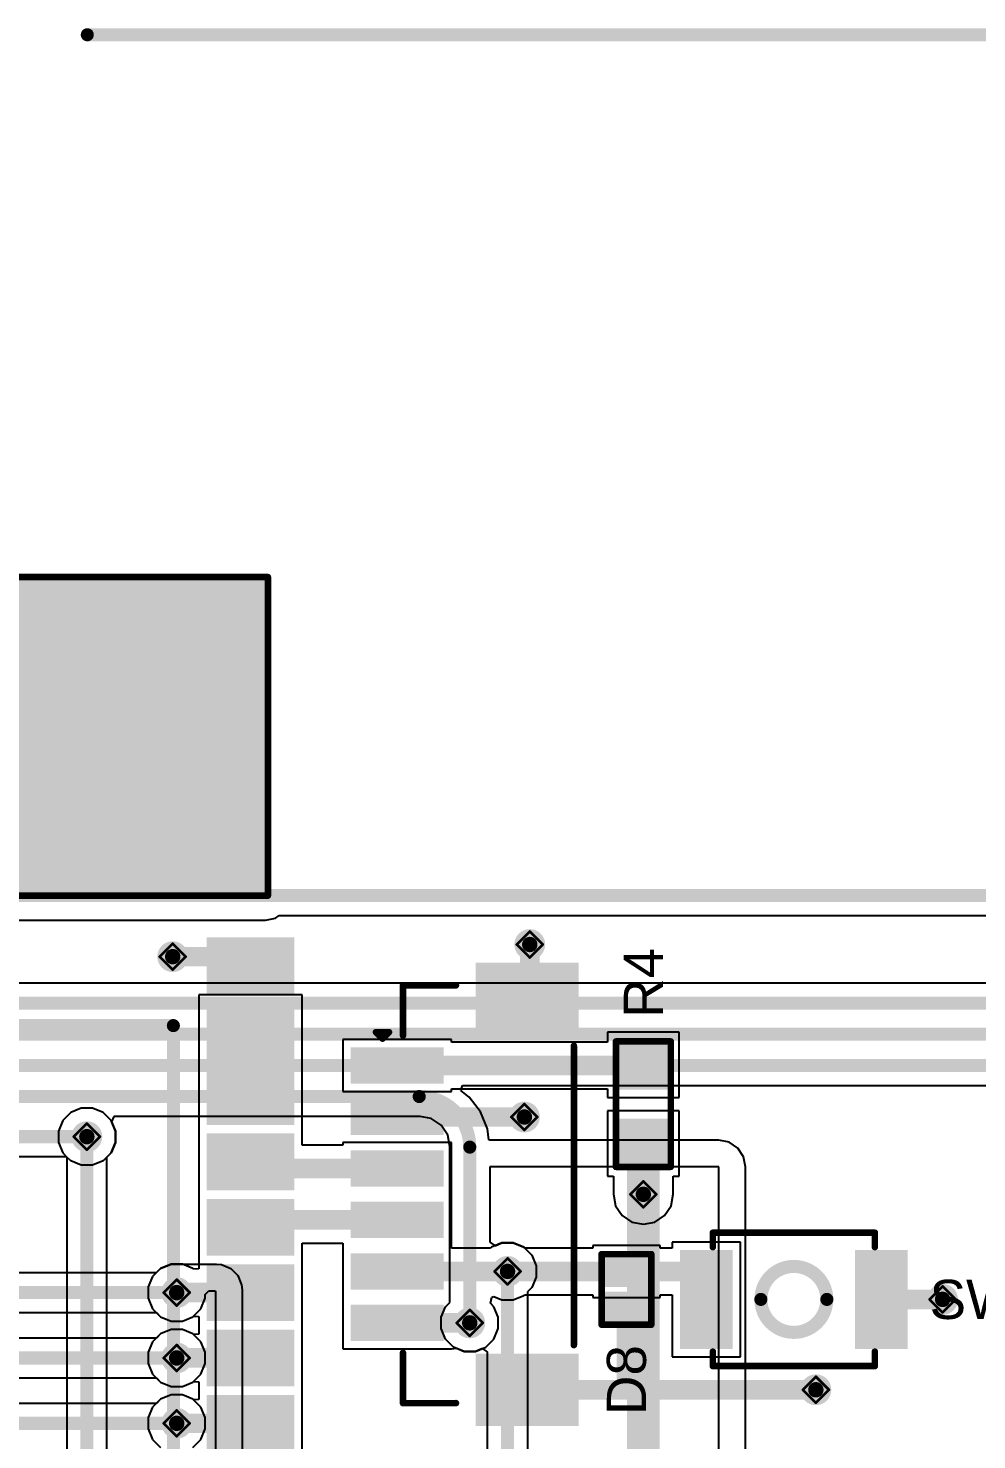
# Model space of a CAD drawing. Header units: inches. Extents: x -4 to 238, y -5 to 115.
# Drawn here: x 55.45 to 73.89, y 38.74 to 66.17 of the extents above; entities that cross this region are included whole.
import ezdxf

# ---------------------------------------------------------------- set-up
doc = ezdxf.new("R2010")
doc.units = ezdxf.units.IN
for name, color, linetype in [('Board Outline', 216, 'Continuous'), ('Bottom Layer', 5, 'Continuous'), ('Dimensions', 6, 'Continuous'), ('Drill Drawing', 1, 'Continuous'), ('Keep-Out Layer', 6, 'Continuous'), ('Mechanical 13', 56, 'Continuous'), ('Top Layer', 1, 'Continuous'), ('Top Overlay', 2, 'Continuous'), ('Top Paste', 8, 'Continuous'), ('Top Solder', 216, 'Continuous'), ('Via Holes', 16, 'Continuous')]:
    doc.layers.add(name, color=color, linetype=linetype)
doc.styles.add('Arial', font='', dxfattribs={"height": 0.2})
doc.styles.get('Arial').set_extended_font_data('Arial')

# ---------------------------------------------------------------- blocks, each defined once
blk = doc.blocks.new('41_SMD_M______16')
at = {"layer": 'Keep-Out Layer'}
blk.add_hatch(color=6, dxfattribs=at).paths.add_polyline_path([(-9.042, 10.287), (9.042, 10.287), (9.042, 16.383), (-9.042, 16.383)])
at = {"layer": 'Top Layer'}
for points in [[(8, 9.33), (9.5, 9.33), (9.5, 8.43), (8, 8.43)], [(8, 8.06), (9.5, 8.06), (9.5, 7.16), (8, 7.16)], [(8, 6.79), (9.5, 6.79), (9.5, 5.89), (8, 5.89)], [(8, 5.52), (9.5, 5.52), (9.5, 4.62), (8, 4.62)], [(8, 4.25), (9.5, 4.25), (9.5, 3.35), (8, 3.35)], [(8, 2.98), (9.5, 2.98), (9.5, 2.08), (8, 2.08)], [(8, 1.71), (9.5, 1.71), (9.5, 0.81), (8, 0.81)], [(8, 0.44), (9.5, 0.44), (9.5, -0.46), (8, -0.46)]]:
    blk.add_hatch(color=1, dxfattribs=at).paths.add_polyline_path(points)
at = {"layer": 'Top Overlay'}
for points in [[(2.743, 15.367), (5.283, 15.367), (5.283, 15.9), (2.743, 15.9)], [(5.283, 13.36), (5.283, 15.9), (4.75, 15.9), (4.75, 13.36)], [(7.29, 13.36), (7.29, 15.9), (6.756, 15.9), (6.756, 13.36)], [(4.75, 13.36), (7.29, 13.36), (7.29, 13.894), (4.75, 13.894)]]:
    blk.add_hatch(color=2, dxfattribs=at).paths.add_polyline_path(points)
at = {"layer": 'Top Paste'}
for points in [[(8, 9.33), (9.5, 9.33), (9.5, 8.43), (8, 8.43)], [(8, 8.06), (9.5, 8.06), (9.5, 7.16), (8, 7.16)], [(8, 6.79), (9.5, 6.79), (9.5, 5.89), (8, 5.89)], [(8, 5.52), (9.5, 5.52), (9.5, 4.62), (8, 4.62)], [(8, 4.25), (9.5, 4.25), (9.5, 3.35), (8, 3.35)], [(8, 2.98), (9.5, 2.98), (9.5, 2.08), (8, 2.08)], [(8, 1.71), (9.5, 1.71), (9.5, 0.81), (8, 0.81)], [(8, 0.44), (9.5, 0.44), (9.5, -0.46), (8, -0.46)]]:
    blk.add_hatch(color=8, dxfattribs=at).paths.add_polyline_path(points)
at = {"layer": 'Top Solder'}
for points in [[(7.898, 9.432), (9.602, 9.432), (9.602, 8.328), (7.898, 8.328)], [(7.898, 8.162), (9.602, 8.162), (9.602, 7.058), (7.898, 7.058)], [(7.898, 6.892), (9.602, 6.892), (9.602, 5.788), (7.898, 5.788)], [(7.898, 5.622), (9.602, 5.622), (9.602, 4.518), (7.898, 4.518)], [(7.898, 4.352), (9.602, 4.352), (9.602, 3.248), (7.898, 3.248)], [(7.898, 3.082), (9.602, 3.082), (9.602, 1.978), (7.898, 1.978)], [(7.898, 1.812), (9.602, 1.812), (9.602, 0.708), (7.898, 0.708)], [(7.898, 0.542), (9.602, 0.542), (9.602, -0.562), (7.898, -0.562)]]:
    blk.add_hatch(color=216, dxfattribs=at).paths.add_polyline_path(points)
at = {"layer": 'Top Overlay', "const_width": 0.127}
for points in [[(-9.096, 16.434), (9.091, 16.434)], [(9.091, 10.244), (9.091, 16.434)], [(-9.096, 10.244), (9.086, 10.244)]]:
    blk.add_lwpolyline(points, dxfattribs=at)
at = {"layer": 'Top Overlay', "const_width": 0.0635}
for points in [[(9.059, 16.434, 1), (9.123, 16.434, 1)], [(9.059, 16.434, 1), (9.123, 16.434, 1)], [(9.054, 10.244, 1), (9.118, 10.244, 1)], [(9.059, 10.244, 1), (9.123, 10.244, 1)]]:
    blk.add_lwpolyline(points, format="xyb", close=True, dxfattribs=at)
blk = doc.blocks.new('B3U_1000P_21')
at = {"layer": 'Top Layer'}
for points in [[(-2.11, 0.86), (-1.29, 0.86), (-1.29, -0.86), (-2.11, -0.86)], [(1.29, 0.86), (2.11, 0.86), (2.11, -0.86), (1.29, -0.86)]]:
    blk.add_hatch(color=1, dxfattribs=at).paths.add_polyline_path(points)
at = {"layer": 'Top Paste'}
for points in [[(-2.11, 0.86), (-1.29, 0.86), (-1.29, -0.86), (-2.11, -0.86)], [(1.29, 0.86), (2.11, 0.86), (2.11, -0.86), (1.29, -0.86)]]:
    blk.add_hatch(color=8, dxfattribs=at).paths.add_polyline_path(points)
at = {"layer": 'Top Solder'}
for points in [[(-2.212, 0.962), (-1.188, 0.962), (-1.188, -0.962), (-2.212, -0.962)], [(1.188, 0.962), (2.212, 0.962), (2.212, -0.962), (1.188, -0.962)]]:
    blk.add_hatch(color=216, dxfattribs=at).paths.add_polyline_path(points)
at = {"layer": 'Top Overlay', "const_width": 0.127}
for points in [[(-1.575, 1.016), (-1.575, 1.295)], [(-1.575, 1.295), (1.575, 1.295)], [(1.575, 1.016), (1.575, 1.295)], [(-1.575, -1.295), (-1.575, -1.016)], [(1.575, -1.295), (1.575, -1.016)], [(-1.575, -1.295), (1.575, -1.295)]]:
    blk.add_lwpolyline(points, dxfattribs=at)
at = {"layer": 'Top Overlay'}
for points, const_width in [([(-1.607, 1.295, 1), (-1.543, 1.295, 1)], 0.0635), ([(-1.607, 1.295, 1), (-1.543, 1.295, 1)], 0.0635), ([(1.543, 1.295, 1), (1.607, 1.295, 1)], 0.0635), ([(1.543, 1.295, 1), (1.607, 1.295, 1)], 0.0635), ([(-1.607, 1.016, 1), (-1.543, 1.016, 1)], 0.0635), ([(1.543, 1.016, 1), (1.607, 1.016, 1)], 0.0635), ([(0.641, 0, 1), (-0.641, 0, 1)], 0.254), ([(-0.705, 0, 1), (-0.578, 0, 1)], 0.127), ([(0.578, 0, 1), (0.705, 0, 1)], 0.127), ([(-1.607, -1.016, 1), (-1.543, -1.016, 1)], 0.0635), ([(1.543, -1.016, 1), (1.607, -1.016, 1)], 0.0635), ([(-1.607, -1.295, 1), (-1.543, -1.295, 1)], 0.0635), ([(-1.607, -1.295, 1), (-1.543, -1.295, 1)], 0.0635), ([(1.543, -1.295, 1), (1.607, -1.295, 1)], 0.0635), ([(1.543, -1.295, 1), (1.607, -1.295, 1)], 0.0635)]:
    blk.add_lwpolyline(points, format="xyb", close=True, dxfattribs=dict(at, const_width=const_width))
blk = doc.blocks.new('R___0603_47')
at = {"layer": 'Top Layer'}
for points in [[(-0.381, 0.4445), (-0.381, -0.4445), (-1.143, -0.4445), (-1.143, 0.4445)], [(1.143, 0.4445), (1.143, -0.4445), (0.381, -0.4445), (0.381, 0.4445)]]:
    blk.add_hatch(color=1, dxfattribs=at).paths.add_polyline_path(points)
at = {"layer": 'Top Paste'}
for points in [[(-0.381, 0.4445), (-0.381, -0.4445), (-1.143, -0.4445), (-1.143, 0.4445)], [(1.143, 0.4445), (1.143, -0.4445), (0.381, -0.4445), (0.381, 0.4445)]]:
    blk.add_hatch(color=8, dxfattribs=at).paths.add_polyline_path(points)
at = {"layer": 'Top Solder'}
for points in [[(-0.2794, 0.5461), (-0.2794, -0.5461), (-1.2446, -0.5461), (-1.2446, 0.5461)], [(1.2446, 0.5461), (1.2446, -0.5461), (0.2794, -0.5461), (0.2794, 0.5461)]]:
    blk.add_hatch(color=216, dxfattribs=at).paths.add_polyline_path(points)
at = {"layer": 'Top Overlay', "const_width": 0.127}
for points in [[(-1.2192, 0.5334), (1.2192, 0.5334)], [(-1.2192, 0.5334), (-1.2192, -0.5334)], [(1.2192, 0.5334), (1.2192, -0.5334)], [(-1.2192, -0.5334), (1.2192, -0.5334)]]:
    blk.add_lwpolyline(points, dxfattribs=at)
at = {"layer": 'Top Overlay', "const_width": 0.0635}
for points in [[(-1.25095, 0.5334, 1), (-1.18745, 0.5334, 1)], [(-1.25095, 0.5334, 1), (-1.18745, 0.5334, 1)], [(1.18745, 0.5334, 1), (1.25095, 0.5334, 1)], [(1.18745, 0.5334, 1), (1.25095, 0.5334, 1)], [(-1.25095, -0.5334, 1), (-1.18745, -0.5334, 1)], [(-1.25095, -0.5334, 1), (-1.18745, -0.5334, 1)], [(1.18745, -0.5334, 1), (1.25095, -0.5334, 1)], [(1.18745, -0.5334, 1), (1.25095, -0.5334, 1)]]:
    blk.add_lwpolyline(points, format="xyb", close=True, dxfattribs=at)
blk = doc.blocks.new('V________T______64')
at = {"layer": 'Top Layer'}
for points in [[(-4.4, 2.162), (-3.2, 2.162), (-3.2, 0.362), (-4.4, 0.362)], [(3.2, 2.162), (4.4, 2.162), (4.4, 0.362), (3.2, 0.362)], [(-2.75, -0.462), (-2.25, -0.462), (-2.25, -2.062), (-2.75, -2.062)], [(-1.75, -0.462), (-1.25, -0.462), (-1.25, -2.062), (-1.75, -2.062)], [(-0.75, -0.462), (-0.25, -0.462), (-0.25, -2.062), (-0.75, -2.062)], [(0.25, -0.462), (0.75, -0.462), (0.75, -2.062), (0.25, -2.062)], [(1.25, -0.462), (1.75, -0.462), (1.75, -2.062), (1.25, -2.062)], [(2.25, -0.462), (2.75, -0.462), (2.75, -2.062), (2.25, -2.062)]]:
    blk.add_hatch(color=1, dxfattribs=at).paths.add_polyline_path(points)
at = {"layer": 'Top Paste'}
for points in [[(-4.4, 2.162), (-3.2, 2.162), (-3.2, 0.362), (-4.4, 0.362)], [(3.2, 2.162), (4.4, 2.162), (4.4, 0.362), (3.2, 0.362)], [(-2.75, -0.462), (-2.25, -0.462), (-2.25, -2.062), (-2.75, -2.062)], [(-1.75, -0.462), (-1.25, -0.462), (-1.25, -2.062), (-1.75, -2.062)], [(-0.75, -0.462), (-0.25, -0.462), (-0.25, -2.062), (-0.75, -2.062)], [(0.25, -0.462), (0.75, -0.462), (0.75, -2.062), (0.25, -2.062)], [(1.25, -0.462), (1.75, -0.462), (1.75, -2.062), (1.25, -2.062)], [(2.25, -0.462), (2.75, -0.462), (2.75, -2.062), (2.25, -2.062)]]:
    blk.add_hatch(color=8, dxfattribs=at).paths.add_polyline_path(points)
at = {"layer": 'Top Solder'}
for points in [[(-4.502, 2.264), (-3.098, 2.264), (-3.098, 0.261), (-4.502, 0.261)], [(3.098, 2.264), (4.502, 2.264), (4.502, 0.261), (3.098, 0.261)], [(-2.852, -0.361), (-2.148, -0.361), (-2.148, -2.164), (-2.852, -2.164)], [(-1.852, -0.361), (-1.148, -0.361), (-1.148, -2.164), (-1.852, -2.164)], [(-0.852, -0.361), (-0.148, -0.361), (-0.148, -2.164), (-0.852, -2.164)], [(0.148, -0.361), (0.852, -0.361), (0.852, -2.164), (0.148, -2.164)], [(1.148, -0.361), (1.852, -0.361), (1.852, -2.164), (1.148, -2.164)], [(2.148, -0.361), (2.852, -0.361), (2.852, -2.164), (2.148, -2.164)]]:
    blk.add_hatch(color=216, dxfattribs=at).paths.add_polyline_path(points)
at = {"layer": 'Top Overlay', "const_width": 0.127}
for points in [[(2.932, 2.173), (-2.884, 2.173)], [(-4.059, -1.15), (-4.059, -0.12)], [(4.059, -1.15), (4.059, -0.12)], [(-3.08, -1.15), (-4.059, -1.15)], [(4.059, -1.15), (3.08, -1.15)], [(-3.15, -1.676), (-3.15, -1.422)], [(-3.023, -1.549), (-3.15, -1.422)], [(-3.15, -1.676), (-3.023, -1.549)]]:
    blk.add_lwpolyline(points, dxfattribs=at)
at = {"layer": 'Top Overlay', "const_width": 0.0635}
for points in [[(-2.916, 2.173, 1), (-2.853, 2.173, 1)], [(2.9, 2.173, 1), (2.964, 2.173, 1)], [(-4.091, -0.12, 1), (-4.027, -0.12, 1)], [(4.027, -0.12, 1), (4.091, -0.12, 1)], [(-4.091, -1.15, 1), (-4.027, -1.15, 1)], [(-4.091, -1.15, 1), (-4.027, -1.15, 1)], [(-3.112, -1.15, 1), (-3.049, -1.15, 1)], [(3.049, -1.15, 1), (3.112, -1.15, 1)], [(4.027, -1.15, 1), (4.091, -1.15, 1)], [(4.027, -1.15, 1), (4.091, -1.15, 1)], [(-3.181, -1.422, 1), (-3.118, -1.422, 1)], [(-3.181, -1.422, 1), (-3.118, -1.422, 1)], [(-3.181, -1.676, 1), (-3.118, -1.676, 1)], [(-3.181, -1.676, 1), (-3.118, -1.676, 1)], [(-3.054, -1.549, 1), (-2.991, -1.549, 1)], [(-3.054, -1.549, 1), (-2.991, -1.549, 1)]]:
    blk.add_lwpolyline(points, format="xyb", close=True, dxfattribs=at)
blk = doc.blocks.new('SOD_882_B__D___________67')
at = {"layer": 'Top Layer'}
for points in [[(-0.1, -0.4), (-0.6, -0.4), (-0.6, 0.4), (-0.1, 0.4)], [(0.6, -0.4), (0.1, -0.4), (0.1, 0.4), (0.6, 0.4)]]:
    blk.add_hatch(color=1, dxfattribs=at).paths.add_polyline_path(points)
at = {"layer": 'Top Paste'}
for points in [[(-0.1, -0.4), (-0.6, -0.4), (-0.6, 0.4), (-0.1, 0.4)], [(0.6, -0.4), (0.1, -0.4), (0.1, 0.4), (0.6, 0.4)]]:
    blk.add_hatch(color=8, dxfattribs=at).paths.add_polyline_path(points)
at = {"layer": 'Top Solder'}
for points in [[(-0.045, -0.455), (-0.655, -0.455), (-0.655, 0.455), (-0.045, 0.455)], [(0.655, -0.455), (0.045, -0.455), (0.045, 0.455), (0.655, 0.455)]]:
    blk.add_hatch(color=216, dxfattribs=at).paths.add_polyline_path(points)
at = {"layer": 'Top Overlay', "const_width": 0.127}
for points in [[(-0.686, 0.483), (-0.686, -0.483)], [(-0.686, 0.483), (0.686, 0.483)], [(0.686, 0.483), (0.686, -0.483)], [(-0.686, -0.483), (0.686, -0.483)]]:
    blk.add_lwpolyline(points, dxfattribs=at)
at = {"layer": 'Top Overlay', "const_width": 0.0635}
for points in [[(-0.718, 0.483, 1), (-0.654, 0.483, 1)], [(-0.718, 0.483, 1), (-0.654, 0.483, 1)], [(0.654, 0.483, 1), (0.718, 0.483, 1)], [(0.654, 0.483, 1), (0.718, 0.483, 1)], [(-0.718, -0.483, 1), (-0.654, -0.483, 1)], [(-0.718, -0.483, 1), (-0.654, -0.483, 1)], [(0.654, -0.483, 1), (0.718, -0.483, 1)], [(0.654, -0.483, 1), (0.718, -0.483, 1)]]:
    blk.add_lwpolyline(points, format="xyb", close=True, dxfattribs=at)

msp = doc.modelspace()

# ---------------------------------------------------------------- hatches: boundary and pattern name
at = {"layer": 'Bottom Layer'}
h = msp.add_hatch(color=5, dxfattribs=at)
edge = h.paths.add_edge_path()
edge.add_arc((65.202, 48.362), 0.3, 0, 360)
h = msp.add_hatch(color=5, dxfattribs=at)
edge = h.paths.add_edge_path()
edge.add_arc((58.26, 48.126), 0.3, 0, 360)
h = msp.add_hatch(color=5, dxfattribs=at)
edge = h.paths.add_edge_path()
edge.add_arc((65.097, 45.01), 0.3, 0, 360)
h = msp.add_hatch(color=5, dxfattribs=at)
edge = h.paths.add_edge_path()
edge.add_arc((56.591, 44.628), 0.3, 0, 360)
h = msp.add_hatch(color=5, dxfattribs=at)
edge = h.paths.add_edge_path()
edge.add_arc((67.41, 43.508), 0.3, 0, 360)
h = msp.add_hatch(color=5, dxfattribs=at)
edge = h.paths.add_edge_path()
edge.add_arc((64.77, 42.01), 0.3, 0, 360)
h = msp.add_hatch(color=5, dxfattribs=at)
edge = h.paths.add_edge_path()
edge.add_arc((58.338, 41.598), 0.3, 0, 360)
h = msp.add_hatch(color=5, dxfattribs=at)
edge = h.paths.add_edge_path()
edge.add_arc((73.228, 41.466), 0.3, 0, 360)
h = msp.add_hatch(color=5, dxfattribs=at)
edge = h.paths.add_edge_path()
edge.add_arc((64.035, 41.01), 0.3, 0, 360)
h = msp.add_hatch(color=5, dxfattribs=at)
edge = h.paths.add_edge_path()
edge.add_arc((58.338, 40.328), 0.3, 0, 360)
h = msp.add_hatch(color=5, dxfattribs=at)
edge = h.paths.add_edge_path()
edge.add_arc((70.764, 39.71), 0.3, 0, 360)
h = msp.add_hatch(color=5, dxfattribs=at)
edge = h.paths.add_edge_path()
edge.add_arc((58.338, 39.058), 0.3, 0, 360)
at = {"layer": 'Top Layer'}
h = msp.add_hatch(color=1, dxfattribs=at)
edge = h.paths.add_edge_path()
edge.add_arc((65.202, 48.362), 0.3, 0, 360)
h = msp.add_hatch(color=1, dxfattribs=at)
edge = h.paths.add_edge_path()
edge.add_arc((58.26, 48.126), 0.3, 0, 360)
h = msp.add_hatch(color=1, dxfattribs=at)
edge = h.paths.add_edge_path()
edge.add_arc((65.097, 45.01), 0.3, 0, 360)
h = msp.add_hatch(color=1, dxfattribs=at)
edge = h.paths.add_edge_path()
edge.add_arc((56.591, 44.628), 0.3, 0, 360)
h = msp.add_hatch(color=1, dxfattribs=at)
edge = h.paths.add_edge_path()
edge.add_arc((67.41, 43.508), 0.3, 0, 360)
h = msp.add_hatch(color=1, dxfattribs=at)
edge = h.paths.add_edge_path()
edge.add_arc((64.77, 42.01), 0.3, 0, 360)
h = msp.add_hatch(color=1, dxfattribs=at)
edge = h.paths.add_edge_path()
edge.add_arc((58.338, 41.598), 0.3, 0, 360)
h = msp.add_hatch(color=1, dxfattribs=at)
edge = h.paths.add_edge_path()
edge.add_arc((73.228, 41.466), 0.3, 0, 360)
h = msp.add_hatch(color=1, dxfattribs=at)
edge = h.paths.add_edge_path()
edge.add_arc((64.035, 41.01), 0.3, 0, 360)
h = msp.add_hatch(color=1, dxfattribs=at)
edge = h.paths.add_edge_path()
edge.add_arc((58.338, 40.328), 0.3, 0, 360)
h = msp.add_hatch(color=1, dxfattribs=at)
edge = h.paths.add_edge_path()
edge.add_arc((70.764, 39.71), 0.3, 0, 360)
h = msp.add_hatch(color=1, dxfattribs=at)
edge = h.paths.add_edge_path()
edge.add_arc((58.338, 39.058), 0.3, 0, 360)
at = {"layer": 'Via Holes'}
h = msp.add_hatch(color=7, dxfattribs=at)
edge = h.paths.add_edge_path()
edge.add_arc((58.26, 48.126), 0.15, 0, 360)
h = msp.add_hatch(color=7, dxfattribs=at)
edge = h.paths.add_edge_path()
edge.add_arc((65.202, 48.362), 0.15, 0, 360)
h = msp.add_hatch(color=7, dxfattribs=at)
edge = h.paths.add_edge_path()
edge.add_arc((65.097, 45.01), 0.15, 0, 360)
h = msp.add_hatch(color=7, dxfattribs=at)
edge = h.paths.add_edge_path()
edge.add_arc((56.591, 44.628), 0.15, 0, 360)
h = msp.add_hatch(color=7, dxfattribs=at)
edge = h.paths.add_edge_path()
edge.add_arc((67.41, 43.508), 0.15, 0, 360)
h = msp.add_hatch(color=7, dxfattribs=at)
edge = h.paths.add_edge_path()
edge.add_arc((64.77, 42.01), 0.15, 0, 360)
h = msp.add_hatch(color=7, dxfattribs=at)
edge = h.paths.add_edge_path()
edge.add_arc((58.338, 41.598), 0.15, 0, 360)
h = msp.add_hatch(color=7, dxfattribs=at)
edge = h.paths.add_edge_path()
edge.add_arc((73.228, 41.466), 0.15, 0, 360)
h = msp.add_hatch(color=7, dxfattribs=at)
edge = h.paths.add_edge_path()
edge.add_arc((64.035, 41.01), 0.15, 0, 360)
h = msp.add_hatch(color=7, dxfattribs=at)
edge = h.paths.add_edge_path()
edge.add_arc((58.338, 40.328), 0.15, 0, 360)
h = msp.add_hatch(color=7, dxfattribs=at)
edge = h.paths.add_edge_path()
edge.add_arc((70.764, 39.71), 0.15, 0, 360)
h = msp.add_hatch(color=7, dxfattribs=at)
edge = h.paths.add_edge_path()
edge.add_arc((58.338, 39.058), 0.15, 0, 360)

# ---------------------------------------------------------------- linework, layer by layer
at = {"layer": 'Board Outline', "const_width": 0.254}
msp.add_lwpolyline([(26.924, 49.312), (75.106, 49.312)], dxfattribs=at)
at = {"layer": 'Bottom Layer'}
for p, q in [((41.977, 48.837), (60.062, 48.837)), ((60.062, 48.837), (60.26, 48.876)), ((60.26, 48.876), (60.331, 48.924)), ((60.331, 48.924), (75.106, 48.924)), ((84.108, 47.611), (46.775, 47.611)), ((63.862, 45.523), (63.897, 45.624)), ((63.897, 45.624), (81.882, 45.624)), ((64.025, 45.398), (63.862, 45.523)), ((64.244, 45.113), (64.025, 45.398)), ((57.116, 45.019), (57.071, 44.918)), ((63.052, 45.019), (57.116, 45.019)), ((63.068, 45.023), (63.052, 45.019)), ((63.282, 44.98), (63.068, 45.023)), ((64.381, 44.781), (64.244, 45.113)), ((57.071, 44.918), (57.145, 44.738)), ((57.145, 44.738), (57.145, 44.518)), ((63.477, 44.85), (63.282, 44.98)), ((63.608, 44.655), (63.477, 44.85)), ((64.409, 44.569), (64.381, 44.781)), ((57.145, 44.518), (57.061, 44.314)), ((63.65, 44.44), (63.608, 44.655)), ((63.647, 44.425), (63.65, 44.44)), ((64.424, 44.559), (64.409, 44.569)), ((68.879, 44.559), (64.424, 44.559)), ((69.077, 44.519), (68.879, 44.559)), ((69.245, 44.407), (69.077, 44.519)), ((56.196, 44.239), (30.265, 44.239)), ((56.277, 44.158), (56.196, 44.239)), ((57.061, 44.314), (56.905, 44.158)), ((63.647, 41.405), (63.647, 44.425)), ((69.357, 44.239), (69.245, 44.407)), ((69.397, 44.041), (69.357, 44.239)), ((56.481, 44.074), (56.277, 44.158)), ((56.701, 44.074), (56.481, 44.074)), ((56.905, 44.158), (56.701, 44.074)), ((68.879, 44.041), (64.424, 44.041)), ((64.424, 44.041), (64.424, 42.576)), ((68.879, 13.36), (68.879, 44.041)), ((69.397, 13.373), (69.397, 44.041)), ((64.424, 42.576), (64.526, 42.509)), ((64.526, 42.509), (64.66, 42.564)), ((64.66, 42.564), (64.88, 42.564)), ((64.88, 42.564), (65.084, 42.48)), ((65.084, 42.48), (65.24, 42.324)), ((65.24, 42.324), (65.324, 42.12)), ((47.092, 41.986), (57.943, 41.986)), ((57.943, 41.986), (58.024, 42.068)), ((58.024, 42.068), (58.228, 42.152)), ((58.228, 42.152), (59.11, 42.152)), ((59.11, 42.152), (59.207, 42.142)), ((59.207, 42.142), (59.387, 42.068)), ((59.387, 42.068), (59.524, 41.93)), ((65.324, 42.12), (65.324, 41.9)), ((59.524, 41.93), (59.599, 41.751)), ((59.599, 41.751), (59.608, 41.653)), ((65.24, 41.696), (65.158, 41.615)), ((65.324, 41.9), (65.24, 41.696)), ((58.808, 41.284), (58.892, 41.488)), ((58.892, 41.562), (58.964, 41.634)), ((58.892, 41.488), (58.892, 41.562)), ((58.964, 41.634), (59.081, 41.634)), ((59.081, 41.634), (59.088, 41.631)), ((59.088, 41.631), (59.09, 41.624)), ((59.09, 41.624), (59.09, 34.876)), ((59.608, 41.653), (59.608, 41.653)), ((59.608, 41.653), (59.608, 7.473)), ((65.158, 41.615), (65.158, 31.862)), ((34.507, 41.209), (57.943, 41.209)), ((57.943, 41.209), (58.024, 41.128)), ((58.652, 41.128), (58.808, 41.284)), ((63.481, 41.12), (63.566, 41.324)), ((63.566, 41.324), (63.647, 41.405)), ((58.024, 41.128), (58.228, 41.044)), ((58.228, 40.882), (58.024, 40.798)), ((58.228, 41.044), (58.448, 41.044)), ((58.448, 40.882), (58.228, 40.882)), ((58.448, 41.044), (58.652, 41.128)), ((58.652, 40.798), (58.448, 40.882)), ((63.481, 40.9), (63.481, 41.12)), ((63.566, 40.696), (63.481, 40.9)), ((57.943, 40.716), (35.015, 40.716)), ((58.024, 40.798), (57.943, 40.716)), ((58.808, 40.642), (58.652, 40.798)), ((58.892, 40.438), (58.808, 40.642)), ((63.722, 40.541), (63.566, 40.696)), ((58.892, 40.218), (58.892, 40.438)), ((63.925, 40.456), (63.722, 40.541)), ((64.146, 40.456), (63.925, 40.456)), ((64.28, 40.512), (64.146, 40.456)), ((64.382, 40.444), (64.28, 40.512)), ((64.382, 31.862), (64.382, 40.444)), ((58.808, 40.014), (58.892, 40.218)), ((35.116, 39.939), (57.943, 39.939)), ((57.943, 39.939), (58.024, 39.858)), ((58.024, 39.858), (58.228, 39.774)), ((58.228, 39.774), (58.448, 39.774)), ((58.448, 39.774), (58.652, 39.858)), ((58.652, 39.858), (58.808, 40.014)), ((58.024, 39.528), (57.943, 39.446)), ((58.228, 39.612), (58.024, 39.528)), ((58.448, 39.612), (58.228, 39.612)), ((58.652, 39.528), (58.448, 39.612)), ((58.808, 39.372), (58.652, 39.528)), ((57.943, 39.446), (35.706, 39.446)), ((58.892, 39.168), (58.808, 39.372)), ((58.892, 38.948), (58.892, 39.168)), ((58.652, 38.588), (58.808, 38.744)), ((58.808, 38.744), (58.892, 38.948))]:
    msp.add_line(p, q, dxfattribs=at)
for points, const_width in [([(46.38, 47.222), (84.108, 47.222)], 0.254), ([(45.568, 46.618), (82.526, 46.618)], 0.254), ([(44.628, 46.013), (81.882, 46.013)], 0.254), ([(43.942, 45.408), (63.052, 45.408)], 0.254), ([(17.061, 44.628), (56.591, 44.628)], 0.254), ([(64.035, 41.01), (64.035, 44.425)], 0.254), ([(67.41, 29.591), (67.41, 43.508)], 0.635), ([(64.77, 31.467), (64.77, 42.01)], 0.254), ([(34.406, 41.598), (58.338, 41.598)], 0.254), ([(35.015, 40.328), (58.338, 40.328)], 0.254), ([(35.605, 39.058), (58.338, 39.058)], 0.254)]:
    msp.add_lwpolyline(points, dxfattribs=dict(at, const_width=const_width))
for points, const_width in [([(62.989, 45.408, 1), (63.116, 45.408, 1)], 0.127), ([(62.989, 45.408, 1), (63.116, 45.408, 1)], 0.127), ([(56.528, 44.628, 1), (56.655, 44.628, 1)], 0.127), ([(63.972, 44.425, 1), (64.099, 44.425, 1)], 0.127), ([(63.972, 44.425, 1), (64.099, 44.425, 1)], 0.127), ([(67.251, 43.508, 1), (67.568, 43.508, 1)], 0.318), ([(64.706, 42.01, 1), (64.834, 42.01, 1)], 0.127), ([(58.275, 41.598, 1), (58.402, 41.598, 1)], 0.127), ([(63.972, 41.01, 1), (64.099, 41.01, 1)], 0.127), ([(58.275, 40.328, 1), (58.402, 40.328, 1)], 0.127), ([(58.275, 39.058, 1), (58.402, 39.058, 1)], 0.127)]:
    msp.add_lwpolyline(points, format="xyb", close=True, dxfattribs=dict(at, const_width=const_width))
at = {"layer": 'Bottom Layer', "const_width": 0.254}
msp.add_lwpolyline([(63.052, 45.408, -0.414214), (64.035, 44.425)], format="xyb", dxfattribs=at)
at = {"layer": 'Dimensions', "const_width": 0.254}
msp.add_lwpolyline([(56.599, 66.04), (106, 66.04)], dxfattribs=at)
at = {"layer": 'Dimensions', "const_width": 0.127}
msp.add_lwpolyline([(56.536, 66.04, 1), (56.663, 66.04, 1)], format="xyb", close=True, dxfattribs=at)
at = {"layer": 'Drill Drawing', "const_width": 0.0508}
for points in [[(64.948, 48.362), (65.202, 48.616)], [(65.202, 48.616), (65.456, 48.362)], [(58.006, 48.126), (58.26, 48.38)], [(58.26, 48.38), (58.514, 48.126)], [(64.948, 48.362), (65.202, 48.108)], [(65.202, 48.108), (65.456, 48.362)], [(58.006, 48.126), (58.26, 47.872)], [(58.26, 47.872), (58.514, 48.126)], [(64.843, 45.01), (65.097, 45.264)], [(65.097, 45.264), (65.351, 45.01)], [(64.843, 45.01), (65.097, 44.756)], [(65.097, 44.756), (65.351, 45.01)], [(56.337, 44.628), (56.591, 44.882)], [(56.591, 44.882), (56.845, 44.628)], [(56.337, 44.628), (56.591, 44.374)], [(56.591, 44.374), (56.845, 44.628)], [(67.156, 43.508), (67.41, 43.762)], [(67.41, 43.762), (67.664, 43.508)], [(67.156, 43.508), (67.41, 43.254)], [(67.41, 43.254), (67.664, 43.508)], [(64.516, 42.01), (64.77, 42.264)], [(64.77, 42.264), (65.024, 42.01)], [(64.516, 42.01), (64.77, 41.756)], [(64.77, 41.756), (65.024, 42.01)], [(58.084, 41.598), (58.338, 41.852)], [(58.338, 41.852), (58.592, 41.598)], [(72.974, 41.466), (73.228, 41.72)], [(73.228, 41.72), (73.482, 41.466)], [(58.084, 41.598), (58.338, 41.344)], [(58.338, 41.344), (58.592, 41.598)], [(72.974, 41.466), (73.228, 41.212)], [(73.228, 41.212), (73.482, 41.466)], [(63.781, 41.01), (64.035, 41.264)], [(64.035, 41.264), (64.289, 41.01)], [(63.781, 41.01), (64.035, 40.756)], [(64.035, 40.756), (64.289, 41.01)], [(58.084, 40.328), (58.338, 40.582)], [(58.338, 40.582), (58.592, 40.328)], [(58.084, 40.328), (58.338, 40.074)], [(58.338, 40.074), (58.592, 40.328)], [(70.51, 39.71), (70.764, 39.964)], [(70.764, 39.964), (71.018, 39.71)], [(70.51, 39.71), (70.764, 39.456)], [(70.764, 39.456), (71.018, 39.71)], [(58.084, 39.058), (58.338, 39.312)], [(58.338, 39.312), (58.592, 39.058)], [(58.084, 39.058), (58.338, 38.804)], [(58.338, 38.804), (58.592, 39.058)]]:
    msp.add_lwpolyline(points, dxfattribs=at)
at = {"layer": 'Drill Drawing', "const_width": 0.0254}
for points in [[(65.189, 48.616, 1), (65.214, 48.616, 1)], [(65.189, 48.616, 1), (65.214, 48.616, 1)], [(58.248, 48.38, 1), (58.273, 48.38, 1)], [(58.248, 48.38, 1), (58.273, 48.38, 1)], [(64.935, 48.362, 1), (64.96, 48.362, 1)], [(64.935, 48.362, 1), (64.96, 48.362, 1)], [(65.443, 48.362, 1), (65.469, 48.362, 1)], [(65.443, 48.362, 1), (65.469, 48.362, 1)], [(57.994, 48.126, 1), (58.019, 48.126, 1)], [(57.994, 48.126, 1), (58.019, 48.126, 1)], [(58.502, 48.126, 1), (58.527, 48.126, 1)], [(58.502, 48.126, 1), (58.527, 48.126, 1)], [(65.189, 48.108, 1), (65.214, 48.108, 1)], [(65.189, 48.108, 1), (65.214, 48.108, 1)], [(58.248, 47.872, 1), (58.273, 47.872, 1)], [(58.248, 47.872, 1), (58.273, 47.872, 1)], [(65.084, 45.264, 1), (65.11, 45.264, 1)], [(65.084, 45.264, 1), (65.11, 45.264, 1)], [(64.83, 45.01, 1), (64.856, 45.01, 1)], [(64.83, 45.01, 1), (64.856, 45.01, 1)], [(65.338, 45.01, 1), (65.364, 45.01, 1)], [(65.338, 45.01, 1), (65.364, 45.01, 1)], [(56.578, 44.882, 1), (56.604, 44.882, 1)], [(56.578, 44.882, 1), (56.604, 44.882, 1)], [(65.084, 44.756, 1), (65.11, 44.756, 1)], [(65.084, 44.756, 1), (65.11, 44.756, 1)], [(56.324, 44.628, 1), (56.35, 44.628, 1)], [(56.324, 44.628, 1), (56.35, 44.628, 1)], [(56.832, 44.628, 1), (56.858, 44.628, 1)], [(56.832, 44.628, 1), (56.858, 44.628, 1)], [(56.578, 44.374, 1), (56.604, 44.374, 1)], [(56.578, 44.374, 1), (56.604, 44.374, 1)], [(67.397, 43.762, 1), (67.422, 43.762, 1)], [(67.397, 43.762, 1), (67.422, 43.762, 1)], [(67.143, 43.508, 1), (67.168, 43.508, 1)], [(67.143, 43.508, 1), (67.168, 43.508, 1)], [(67.651, 43.508, 1), (67.676, 43.508, 1)], [(67.651, 43.508, 1), (67.676, 43.508, 1)], [(67.397, 43.254, 1), (67.422, 43.254, 1)], [(67.397, 43.254, 1), (67.422, 43.254, 1)], [(64.757, 42.264, 1), (64.783, 42.264, 1)], [(64.757, 42.264, 1), (64.783, 42.264, 1)], [(64.503, 42.01, 1), (64.529, 42.01, 1)], [(64.503, 42.01, 1), (64.529, 42.01, 1)], [(65.011, 42.01, 1), (65.037, 42.01, 1)], [(65.011, 42.01, 1), (65.037, 42.01, 1)], [(58.325, 41.852, 1), (58.351, 41.852, 1)], [(58.325, 41.852, 1), (58.351, 41.852, 1)], [(64.757, 41.756, 1), (64.783, 41.756, 1)], [(64.757, 41.756, 1), (64.783, 41.756, 1)], [(73.215, 41.72, 1), (73.241, 41.72, 1)], [(73.215, 41.72, 1), (73.241, 41.72, 1)], [(58.071, 41.598, 1), (58.097, 41.598, 1)], [(58.071, 41.598, 1), (58.097, 41.598, 1)], [(58.579, 41.598, 1), (58.605, 41.598, 1)], [(58.579, 41.598, 1), (58.605, 41.598, 1)], [(72.962, 41.466, 1), (72.987, 41.466, 1)], [(72.962, 41.466, 1), (72.987, 41.466, 1)], [(73.469, 41.466, 1), (73.495, 41.466, 1)], [(73.469, 41.466, 1), (73.495, 41.466, 1)], [(58.325, 41.344, 1), (58.351, 41.344, 1)], [(58.325, 41.344, 1), (58.351, 41.344, 1)], [(64.023, 41.264, 1), (64.048, 41.264, 1)], [(64.023, 41.264, 1), (64.048, 41.264, 1)], [(73.215, 41.212, 1), (73.241, 41.212, 1)], [(73.215, 41.212, 1), (73.241, 41.212, 1)], [(63.769, 41.01, 1), (63.794, 41.01, 1)], [(63.769, 41.01, 1), (63.794, 41.01, 1)], [(64.277, 41.01, 1), (64.302, 41.01, 1)], [(64.277, 41.01, 1), (64.302, 41.01, 1)], [(58.325, 40.582, 1), (58.351, 40.582, 1)], [(58.325, 40.582, 1), (58.351, 40.582, 1)], [(64.023, 40.756, 1), (64.048, 40.756, 1)], [(64.023, 40.756, 1), (64.048, 40.756, 1)], [(58.071, 40.328, 1), (58.097, 40.328, 1)], [(58.071, 40.328, 1), (58.097, 40.328, 1)], [(58.579, 40.328, 1), (58.605, 40.328, 1)], [(58.579, 40.328, 1), (58.605, 40.328, 1)], [(58.325, 40.074, 1), (58.351, 40.074, 1)], [(58.325, 40.074, 1), (58.351, 40.074, 1)], [(70.752, 39.964, 1), (70.777, 39.964, 1)], [(70.752, 39.964, 1), (70.777, 39.964, 1)], [(70.498, 39.71, 1), (70.523, 39.71, 1)], [(70.498, 39.71, 1), (70.523, 39.71, 1)], [(71.006, 39.71, 1), (71.031, 39.71, 1)], [(71.006, 39.71, 1), (71.031, 39.71, 1)], [(58.325, 39.312, 1), (58.351, 39.312, 1)], [(58.325, 39.312, 1), (58.351, 39.312, 1)], [(70.752, 39.456, 1), (70.777, 39.456, 1)], [(70.752, 39.456, 1), (70.777, 39.456, 1)], [(58.071, 39.058, 1), (58.097, 39.058, 1)], [(58.071, 39.058, 1), (58.097, 39.058, 1)], [(58.579, 39.058, 1), (58.605, 39.058, 1)], [(58.579, 39.058, 1), (58.605, 39.058, 1)], [(58.325, 38.804, 1), (58.351, 38.804, 1)], [(58.325, 38.804, 1), (58.351, 38.804, 1)]]:
    msp.add_lwpolyline(points, format="xyb", close=True, dxfattribs=at)
at = {"layer": 'Mechanical 13', "const_width": 0.254}
for points in [[(-1.727, 46.786), (58.273, 46.786)], [(58.273, 4.786), (58.273, 46.786)]]:
    msp.add_lwpolyline(points, dxfattribs=at)
at = {"layer": 'Mechanical 13', "const_width": 0.127}
msp.add_lwpolyline([(58.209, 46.786, 1), (58.336, 46.786, 1)], format="xyb", close=True, dxfattribs=at)
msp.add_lwpolyline([(58.209, 46.786, 1), (58.336, 46.786, 1)], format="xyb", close=True, dxfattribs=at)
at = {"layer": 'Top Layer'}
for p, q in [((41.977, 48.837), (60.062, 48.837)), ((60.062, 48.837), (60.26, 48.876)), ((60.26, 48.876), (60.331, 48.924)), ((60.331, 48.924), (75.106, 48.924)), ((60.774, 47.382), (58.766, 47.382)), ((58.766, 47.382), (58.766, 46.112)), ((60.774, 45.974), (60.774, 47.382)), ((68.108, 46.657), (66.711, 46.657)), ((66.711, 46.657), (66.711, 46.463)), ((68.108, 45.387), (68.108, 46.657)), ((63.678, 46.514), (61.57, 46.514)), ((61.57, 46.514), (61.57, 45.506)), ((63.678, 46.463), (63.678, 46.514)), ((66.711, 46.463), (63.678, 46.463)), ((58.766, 46.112), (58.766, 46.112)), ((58.766, 46.112), (58.766, 44.704)), ((60.774, 44.842), (60.774, 45.974)), ((60.774, 45.974), (60.774, 45.974)), ((63.678, 45.506), (63.678, 45.557)), ((63.678, 45.557), (66.711, 45.557)), ((66.711, 45.557), (66.711, 45.387)), ((61.57, 45.506), (63.678, 45.506)), ((66.711, 45.387), (68.108, 45.387)), ((56.277, 45.097), (56.122, 44.942)), ((56.481, 45.182), (56.277, 45.097)), ((56.701, 45.182), (56.481, 45.182)), ((56.905, 45.097), (56.701, 45.182)), ((57.061, 44.942), (56.905, 45.097)), ((68.108, 45.133), (66.711, 45.133)), ((66.711, 45.133), (66.711, 43.863)), ((68.108, 43.863), (68.108, 45.133)), ((56.122, 44.942), (56.037, 44.738)), ((56.037, 44.738), (56.037, 44.518)), ((57.145, 44.738), (57.061, 44.942)), ((57.145, 44.518), (57.145, 44.738)), ((60.774, 44.463), (60.774, 44.842)), ((60.774, 44.842), (60.774, 44.842)), ((56.037, 44.518), (56.122, 44.314)), ((57.061, 44.314), (57.145, 44.518)), ((58.766, 44.704), (58.766, 44.704)), ((58.766, 44.704), (58.766, 43.434)), ((61.57, 44.463), (60.774, 44.463)), ((63.678, 44.514), (61.57, 44.514)), ((61.57, 44.514), (61.57, 44.463)), ((63.678, 43.506), (63.678, 44.514)), ((56.122, 44.314), (56.203, 44.233)), ((56.203, 44.233), (56.203, 36.091)), ((56.98, 44.233), (57.061, 44.314)), ((56.98, 36.091), (56.98, 44.233)), ((66.711, 43.863), (66.827, 43.863)), ((66.827, 43.863), (66.827, 43.508)), ((67.992, 43.508), (67.992, 43.863)), ((67.992, 43.863), (68.108, 43.863)), ((58.766, 43.434), (58.766, 42.061)), ((63.678, 42.463), (63.678, 43.506)), ((66.827, 43.508), (66.871, 43.285)), ((67.948, 43.285), (67.992, 43.508)), ((66.871, 43.285), (66.998, 43.096)), ((66.998, 43.096), (67.187, 42.97)), ((67.633, 42.97), (67.822, 43.096)), ((67.822, 43.096), (67.948, 43.285)), ((67.187, 42.97), (67.41, 42.925)), ((67.41, 42.925), (67.633, 42.97)), ((60.774, 42.164), (60.774, 42.557)), ((60.774, 42.557), (61.57, 42.557)), ((61.57, 42.557), (61.57, 41.506)), ((64.66, 42.564), (64.456, 42.48)), ((64.88, 42.564), (64.66, 42.564)), ((65.084, 42.48), (64.88, 42.564)), ((69.3, 42.58), (67.972, 42.58)), ((67.972, 42.58), (67.972, 42.463)), ((69.3, 40.352), (69.3, 42.58)), ((64.44, 42.463), (63.678, 42.463)), ((64.456, 42.48), (64.44, 42.463)), ((65.1, 42.463), (65.084, 42.48)), ((66.428, 42.463), (65.1, 42.463)), ((67.736, 42.514), (66.428, 42.514)), ((66.428, 42.514), (66.428, 42.463)), ((67.736, 42.463), (67.736, 42.514)), ((67.972, 42.463), (67.736, 42.463)), ((58.024, 42.068), (57.868, 41.912)), ((58.228, 42.152), (58.024, 42.068)), ((58.448, 42.152), (58.228, 42.152)), ((58.652, 42.068), (58.448, 42.152)), ((58.664, 42.055), (58.652, 42.068)), ((58.766, 42.061), (58.664, 42.055)), ((60.774, 40.894), (60.774, 42.164)), ((57.868, 41.912), (57.784, 41.708)), ((57.784, 41.708), (57.784, 41.488)), ((57.784, 41.488), (57.868, 41.284)), ((61.57, 41.506), (61.57, 40.506)), ((64.437, 41.392), (64.465, 41.508)), ((64.465, 41.508), (64.503, 41.521)), ((64.503, 41.521), (64.66, 41.456)), ((64.66, 41.456), (64.88, 41.456)), ((64.88, 41.456), (65.084, 41.541)), ((65.084, 41.541), (65.1, 41.557)), ((65.1, 41.557), (66.428, 41.557)), ((66.428, 41.557), (66.428, 41.506)), ((66.428, 41.506), (67.736, 41.506)), ((67.736, 41.506), (67.736, 41.557)), ((67.736, 41.557), (67.972, 41.557)), ((67.972, 41.557), (67.972, 40.352)), ((57.868, 41.284), (58.024, 41.128)), ((64.505, 41.324), (64.437, 41.392)), ((64.589, 41.12), (64.505, 41.324)), ((58.024, 41.128), (58.228, 41.044)), ((58.228, 40.882), (58.024, 40.798)), ((58.228, 41.044), (58.448, 41.044)), ((58.448, 40.882), (58.228, 40.882)), ((58.448, 41.044), (58.652, 41.128)), ((58.652, 40.798), (58.448, 40.882)), ((58.652, 41.128), (58.664, 41.14)), ((58.664, 41.14), (58.766, 41.134)), ((58.766, 41.134), (58.766, 40.791)), ((60.774, 39.624), (60.774, 40.894)), ((64.505, 40.696), (64.589, 40.9)), ((64.589, 40.9), (64.589, 41.12)), ((57.868, 40.642), (57.784, 40.438)), ((58.024, 40.798), (57.868, 40.642)), ((58.664, 40.785), (58.652, 40.798)), ((58.766, 40.791), (58.664, 40.785)), ((64.349, 40.541), (64.505, 40.696)), ((57.784, 40.438), (57.784, 40.218)), ((61.57, 40.506), (63.678, 40.506)), ((63.678, 40.506), (63.78, 40.516)), ((63.678, 40.506), (63.678, 40.506)), ((63.78, 40.516), (63.925, 40.456)), ((63.925, 40.456), (64.146, 40.456)), ((64.146, 40.456), (64.349, 40.541)), ((67.972, 40.352), (69.3, 40.352)), ((57.784, 40.218), (57.868, 40.014)), ((57.868, 40.014), (58.024, 39.858)), ((58.024, 39.858), (58.228, 39.774)), ((58.228, 39.774), (58.448, 39.774)), ((58.448, 39.774), (58.652, 39.858)), ((58.652, 39.858), (58.664, 39.87)), ((58.664, 39.87), (58.766, 39.864)), ((58.766, 39.864), (58.766, 39.521)), ((58.024, 39.528), (57.868, 39.372)), ((58.228, 39.612), (58.024, 39.528)), ((58.448, 39.612), (58.228, 39.612)), ((58.652, 39.528), (58.448, 39.612)), ((58.664, 39.515), (58.652, 39.528)), ((58.766, 39.521), (58.664, 39.515)), ((60.774, 38.354), (60.774, 39.624)), ((57.868, 39.372), (57.784, 39.168)), ((57.784, 39.168), (57.784, 38.948)), ((57.784, 38.948), (57.868, 38.744)), ((57.868, 38.744), (58.024, 38.588))]:
    msp.add_line(p, q, dxfattribs=at)
for points, const_width in [([(65.202, 47.363), (65.202, 48.362)], 0.381), ([(58.26, 48.126), (59.77, 48.126)], 0.381), ([(62.624, 46.01), (67.41, 46.01)], 0.381), ([(62.624, 45.01), (65.097, 45.01)], 0.381), ([(56.591, 36.091), (56.591, 44.628)], 0.254), ([(67.41, 43.508), (67.41, 44.498)], 0.635), ([(59.898, 44.01), (62.624, 44.01)], 0.381), ([(59.912, 43.01), (62.624, 43.01)], 0.381), ([(62.624, 42.01), (64.77, 42.01)], 0.381), ([(64.77, 42.01), (67.082, 42.01)], 0.381), ([(67.082, 42.01), (68.608, 42.01)], 0.381), ([(58.338, 41.598), (59.77, 41.598)], 0.381), ([(67.082, 39.71), (67.082, 41.31)], 0.381), ([(72.036, 41.466), (73.228, 41.466)], 0.381), ([(62.624, 41.01), (64.035, 41.01)], 0.381), ([(58.338, 40.328), (59.77, 40.328)], 0.381), ([(65.149, 39.71), (67.082, 39.71)], 0.381), ([(67.082, 39.71), (70.764, 39.71)], 0.381), ([(58.338, 39.058), (59.77, 39.058)], 0.381)]:
    msp.add_lwpolyline(points, dxfattribs=dict(at, const_width=const_width))
for points, const_width in [([(65.107, 48.362, 1), (65.297, 48.362, 1)], 0.191), ([(58.165, 48.126, 1), (58.356, 48.126, 1)], 0.191), ([(59.675, 48.126, 1), (59.865, 48.126, 1)], 0.191), ([(65.054, 47.31, 1), (65.244, 47.31, 1)], 0.191), ([(65.107, 47.363, 1), (65.297, 47.363, 1)], 0.191), ([(65.107, 47.363, 1), (65.297, 47.363, 1)], 0.191), ([(62.529, 46.01, 1), (62.719, 46.01, 1)], 0.191), ([(67.314, 46.01, 1), (67.505, 46.01, 1)], 0.191), ([(62.529, 45.01, 1), (62.719, 45.01, 1)], 0.191), ([(65.002, 45.01, 1), (65.192, 45.01, 1)], 0.191), ([(65.002, 45.01, 1), (65.192, 45.01, 1)], 0.191), ([(65.054, 44.958, 1), (65.244, 44.958, 1)], 0.191), ([(56.528, 44.628, 1), (56.655, 44.628, 1)], 0.127), ([(67.251, 44.498, 1), (67.568, 44.498, 1)], 0.318), ([(59.675, 44.138, 1), (59.865, 44.138, 1)], 0.191), ([(59.802, 44.01, 1), (59.993, 44.01, 1)], 0.191), ([(59.802, 44.01, 1), (59.993, 44.01, 1)], 0.191), ([(62.529, 44.01, 1), (62.719, 44.01, 1)], 0.191), ([(67.251, 43.508, 1), (67.568, 43.508, 1)], 0.318), ([(59.817, 43.01, 1), (60.007, 43.01, 1)], 0.191), ([(59.817, 43.01, 1), (60.007, 43.01, 1)], 0.191), ([(62.529, 43.01, 1), (62.719, 43.01, 1)], 0.191), ([(59.675, 42.868, 1), (59.865, 42.868, 1)], 0.191), ([(62.529, 42.01, 1), (62.719, 42.01, 1)], 0.191), ([(64.675, 42.01, 1), (64.865, 42.01, 1)], 0.191), ([(64.675, 42.01, 1), (64.865, 42.01, 1)], 0.191), ([(66.986, 42.01, 1), (67.177, 42.01, 1)], 0.191), ([(66.986, 42.01, 1), (67.177, 42.01, 1)], 0.191), ([(68.512, 42.01, 1), (68.703, 42.01, 1)], 0.191), ([(58.243, 41.598, 1), (58.433, 41.598, 1)], 0.191), ([(59.675, 41.598, 1), (59.865, 41.598, 1)], 0.191), ([(66.986, 41.31, 1), (67.177, 41.31, 1)], 0.191), ([(71.941, 41.466, 1), (72.131, 41.466, 1)], 0.191), ([(73.133, 41.466, 1), (73.323, 41.466, 1)], 0.191), ([(62.529, 41.01, 1), (62.719, 41.01, 1)], 0.191), ([(63.94, 41.01, 1), (64.131, 41.01, 1)], 0.191), ([(63.94, 41.01, 1), (64.131, 41.01, 1)], 0.191), ([(63.992, 40.959, 1), (64.182, 40.959, 1)], 0.191), ([(58.243, 40.328, 1), (58.433, 40.328, 1)], 0.191), ([(59.675, 40.328, 1), (59.865, 40.328, 1)], 0.191), ([(65.054, 39.71, 1), (65.244, 39.71, 1)], 0.191), ([(66.986, 39.71, 1), (67.177, 39.71, 1)], 0.191), ([(66.986, 39.71, 1), (67.177, 39.71, 1)], 0.191), ([(66.986, 39.71, 1), (67.177, 39.71, 1)], 0.191), ([(70.669, 39.71, 1), (70.86, 39.71, 1)], 0.191), ([(58.243, 39.058, 1), (58.433, 39.058, 1)], 0.191), ([(59.675, 39.058, 1), (59.865, 39.058, 1)], 0.191)]:
    msp.add_lwpolyline(points, format="xyb", close=True, dxfattribs=dict(at, const_width=const_width))
at = {"layer": 'Top Layer', "const_width": 0.381}
for points in [[(65.202, 47.363, -0.414214), (65.149, 47.31)], [(65.097, 45.01, -0.414214), (65.149, 44.958)], [(59.898, 44.01, -0.414214), (59.77, 44.138)], [(59.77, 42.868, -0.414214), (59.912, 43.01)], [(64.035, 41.01, -0.414214), (64.087, 40.959)]]:
    msp.add_lwpolyline(points, format="xyb", dxfattribs=at)

# ---------------------------------------------------------------- block references
for name, p in [('41_SMD_M______16', (51.02, 39.068)), ('B3U_1000P_21', (70.336, 41.466))]:
    msp.add_blockref(name, p)
for name, p, rotation in [('V________T______64', (63.887, 43.51), 270), ('R___0603_47', (67.41, 45.26), 90), ('SOD_882_B__D___________67', (67.082, 41.66), 90)]:
    msp.add_blockref(name, p, dxfattribs=dict(rotation=rotation))

# ---------------------------------------------------------------- texts
at = {"layer": 'Top Overlay', "style": 'Arial'}
for s, p in [('R4', (67.791, 46.935)), ('D8', (67.462, 39.218))]:
    msp.add_text(s, height=0.762, rotation=90, dxfattribs=at).set_placement(p)
msp.add_text('SW2', height=0.762, dxfattribs=at).set_placement((72.975, 41.085))

doc.saveas('drawing.dxf')
